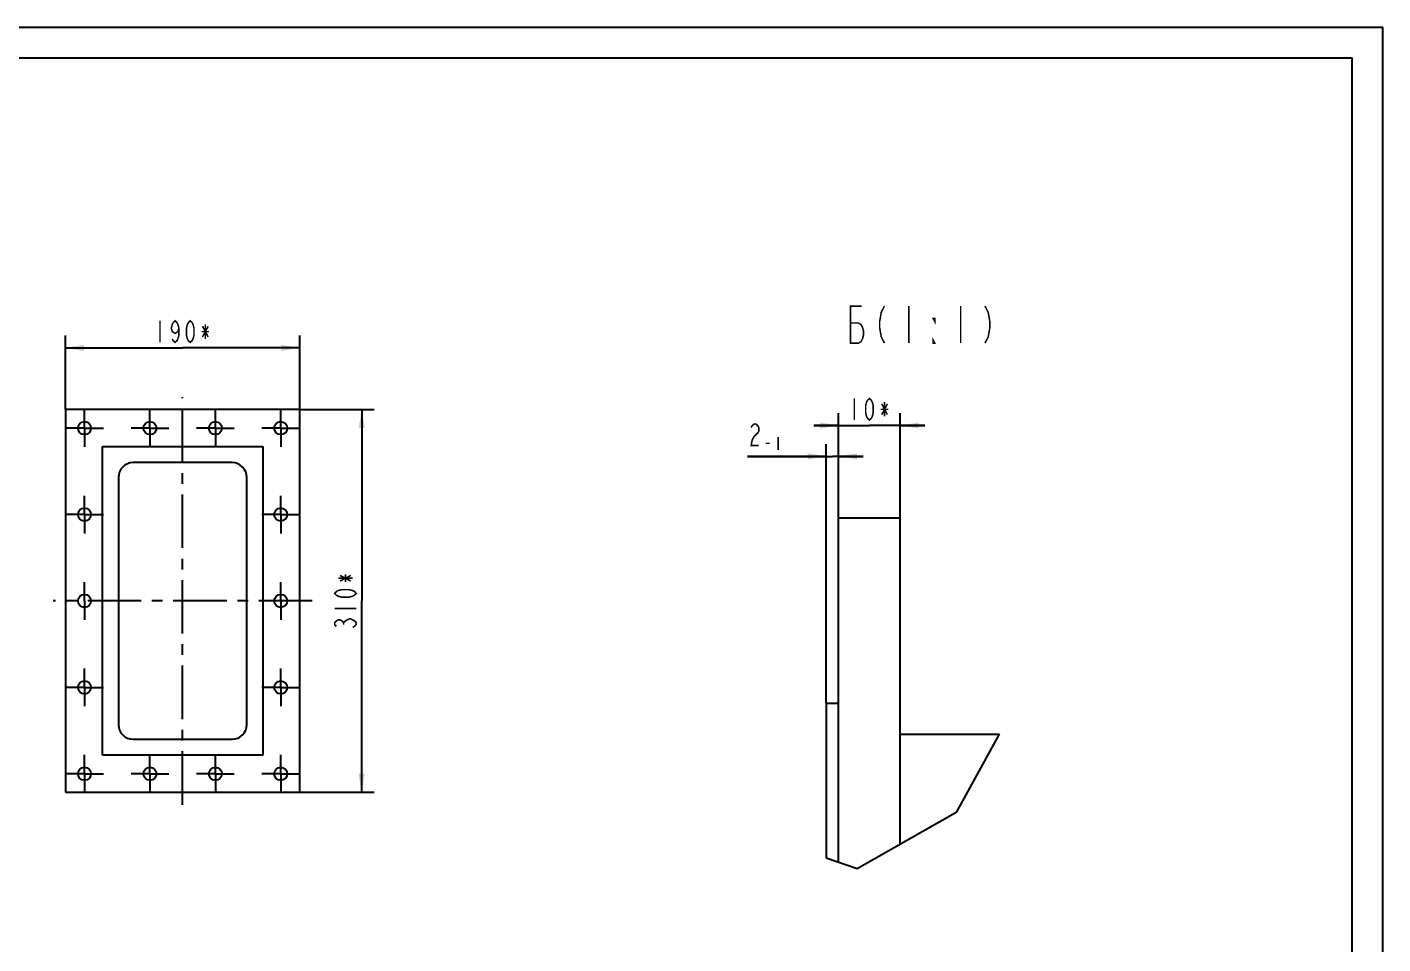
# Model space of a CAD drawing. Header units: millimetres. Extents: x 0 to 420, y 0 to 297.
# Drawn here: x 200.3 to 420, y 148.5 to 297 of the extents above; entities that cross this region are included whole.
import ezdxf

# ---------------------------------------------------------------- set-up
doc = ezdxf.new("R2010")
doc.units = ezdxf.units.MM
doc.header["$LTSCALE"] = 23.1
doc.linetypes.add('CENTER', pattern=[0.6, 0.375, -0.075, 0.075, -0.075])
doc.layers.get('0').update_dxf_attribs({"linetype": 'CONTINUOUS'})
doc.layers.add('ALL_AXIS', color=7, linetype='CONTINUOUS')
doc.layers.add('ALL_DIMENSIONS', color=7, linetype='CONTINUOUS')
doc.styles.get("Standard").update_dxf_attribs({"font": 'txt', "width": 0.7})
doc.dimstyles.new('DIMSTYLE_4', dxfattribs={"dimtxt": 3.5, "dimasz": 3, "dimexe": 0.18, "dimexo": 0.0625, "dimgap": 0.09, "dimtad": 1, "dimdec": 5, "dimlfac": 5, "dimdsep": 46, "dimtxsty": 'STANDARD', "dimblk": '_FILLED', "dimblk1": '_FILLED', "dimblk2": '_FILLED', "dimcen": 0.09, "dimadec": 0, "dimazin": 0, "dimtp": 0.5, "dimtm": 0.5, "dimtfac": 1, "dimtdec": 5, "dimtofl": 0, "dimtmove": 0, "dimatfit": 3, "dimldrblk": '_FILLED', "dimfxl": 1, "dimtolj": 1, "dimarcsym": 0})
doc.dimstyles.new('DIMSTYLE_6', dxfattribs={"dimtxt": 3.5, "dimasz": 3, "dimexe": 0.18, "dimexo": 0.0625, "dimgap": 0.09, "dimtad": 1, "dimdec": 5, "dimdsep": 46, "dimtxsty": 'STANDARD', "dimblk": '_FILLED', "dimblk1": '_FILLED', "dimblk2": '_FILLED', "dimcen": 0.09, "dimadec": 0, "dimazin": 0, "dimtol": 1, "dimtm": 1, "dimtfac": 0.6, "dimtdec": 5, "dimtofl": 0, "dimtmove": 0, "dimatfit": 3, "dimldrblk": '_FILLED', "dimfxl": 1, "dimtolj": 1, "dimarcsym": 0})
doc.dimstyles.new('DIMSTYLE_7', dxfattribs={"dimtxt": 3.5, "dimasz": 3, "dimexe": 0.18, "dimexo": 0.0625, "dimgap": 0.09, "dimtad": 1, "dimdec": 5, "dimdsep": 46, "dimtxsty": 'STANDARD', "dimblk": '_FILLED', "dimblk1": '_FILLED', "dimblk2": '_FILLED', "dimcen": 0.09, "dimadec": 0, "dimazin": 0, "dimtp": 0.2, "dimtm": 0.2, "dimtfac": 1, "dimtdec": 5, "dimtofl": 0, "dimtmove": 0, "dimatfit": 3, "dimldrblk": '_FILLED', "dimfxl": 1, "dimtolj": 1, "dimarcsym": 0})

# ---------------------------------------------------------------- blocks, each defined once
blk = doc.blocks.new('_FILLED')
at = {"color": 0, "linetype": 'ByBlock'}
blk.add_solid([(0, 0), (-1, 0.167), (-1, -0.167)], dxfattribs=at)
blk = doc.blocks.new('*D6')
at = {"layer": 'ALL_DIMENSIONS', "color": 2, "linetype": 'Continuous'}
for p, q in [((206.55, 235.05), (206.55, 247.05)), ((244.55, 235.05), (244.55, 247.05)), ((206.55, 245.05), (225.55, 245.05)), ((244.55, 245.05), (225.55, 245.05))]:
    blk.add_line(p, q, dxfattribs=at)
at = {"layer": 'ALL_DIMENSIONS', "color": 2, "linetype": 'Continuous', "xscale": 3, "yscale": 3, "zscale": 3, "rotation": 180}
blk.add_blockref('_FILLED', (206.55, 245.05), dxfattribs=at)
at = {"layer": 'ALL_DIMENSIONS', "color": 2, "linetype": 'Continuous', "xscale": 3, "yscale": 3, "zscale": 3}
blk.add_blockref('_FILLED', (244.55, 245.05), dxfattribs=at)
blk = doc.blocks.new('*D7')
at = {"layer": 'ALL_DIMENSIONS', "color": 2, "linetype": 'Continuous'}
for p, q in [((244.55, 235.05), (256.55, 235.05)), ((254.55, 235.05), (254.55, 204.05)), ((254.55, 173.05), (254.55, 204.05)), ((244.55, 173.05), (256.55, 173.05))]:
    blk.add_line(p, q, dxfattribs=at)
at = {"layer": 'ALL_DIMENSIONS', "color": 2, "linetype": 'Continuous', "xscale": 3, "yscale": 3, "zscale": 3}
for p, rotation in [((254.55, 235.05), 90), ((254.55, 173.05), 270)]:
    blk.add_blockref('_FILLED', p, dxfattribs=dict(at, rotation=rotation))
blk = doc.blocks.new('*D9')
at = {"layer": 'ALL_DIMENSIONS', "color": 2, "linetype": 'Continuous'}
for p, q in [((329.81, 187.47), (329.81, 229.47)), ((331.81, 217.47), (331.81, 229.47)), ((329.81, 227.47), (317.04, 227.47)), ((317.04, 227.47), (330.81, 227.47)), ((335.81, 227.47), (330.81, 227.47)), ((331.81, 227.47), (335.81, 227.47))]:
    blk.add_line(p, q, dxfattribs=at)
at = {"layer": 'ALL_DIMENSIONS', "color": 2, "linetype": 'Continuous', "xscale": 3, "yscale": 3, "zscale": 3}
blk.add_blockref('_FILLED', (329.81, 227.47), dxfattribs=at)
at = {"layer": 'ALL_DIMENSIONS', "color": 2, "linetype": 'Continuous', "xscale": 3, "yscale": 3, "zscale": 3, "rotation": 180}
blk.add_blockref('_FILLED', (331.81, 227.47), dxfattribs=at)
blk = doc.blocks.new('*D10')
at = {"layer": 'ALL_DIMENSIONS', "color": 2, "linetype": 'Continuous'}
for p, q in [((331.81, 217.47), (331.81, 234.47)), ((341.81, 217.47), (341.81, 234.47)), ((331.81, 232.47), (327.81, 232.47)), ((327.81, 232.47), (336.81, 232.47)), ((345.81, 232.47), (336.81, 232.47)), ((341.81, 232.47), (345.81, 232.47))]:
    blk.add_line(p, q, dxfattribs=at)
at = {"layer": 'ALL_DIMENSIONS', "color": 2, "linetype": 'Continuous', "xscale": 3, "yscale": 3, "zscale": 3}
blk.add_blockref('_FILLED', (331.81, 232.47), dxfattribs=at)
at = {"layer": 'ALL_DIMENSIONS', "color": 2, "linetype": 'Continuous', "xscale": 3, "yscale": 3, "zscale": 3, "rotation": 180}
blk.add_blockref('_FILLED', (341.81, 232.47), dxfattribs=at)

msp = doc.modelspace()

# ---------------------------------------------------------------- linework, layer by layer
at = {"color": 7, "linetype": 'Continuous'}
for p, q in [((0, 297), (420, 297)), ((420, 0), (420, 297)), ((20, 292), (415, 292)), ((415, 5), (415, 292)), ((206.5466142, 235.0489811), (206.5466142, 173.0489811)), ((244.5466142, 235.0489811), (206.5466142, 235.0489811)), ((244.5466142, 173.0489811), (244.5466142, 235.0489811)), ((212.5466142, 179.0489811), (212.5466142, 229.0489811)), ((212.5466142, 229.0489811), (238.5466142, 229.0489811)), ((238.5466142, 229.0489811), (238.5466142, 179.0489811)), ((233.5466142, 226.4489811), (217.5466142, 226.4489811)), ((215.1466142, 224.0489811), (215.1466142, 184.0489811)), ((235.9466142, 184.0489811), (235.9466142, 224.0489811)), ((331.8130471, 161.7603151), (331.8130471, 217.4715001)), ((341.8130471, 217.4715001), (331.8130471, 217.4715001)), ((341.8130471, 164.6808682), (341.8130471, 217.4715001)), ((329.8130471, 187.4715001), (329.8130471, 162.4626805)), ((329.8130471, 187.4715001), (331.8130471, 187.4715001)), ((341.8130471, 182.4715001), (357.8811263, 182.4715001)), ((350.9544847, 169.8794176), (357.8811263, 182.4715001)), ((217.5466142, 181.6489811), (233.5466142, 181.6489811)), ((238.5466142, 179.0489811), (212.5466142, 179.0489811)), ((206.5466142, 173.0489811), (244.5466142, 173.0489811)), ((334.820283, 160.7042257), (350.9544847, 169.8794176)), ((329.8130471, 162.4626805), (334.820283, 160.7042257))]:
    msp.add_line(p, q, dxfattribs=at)
at = {"color": 2, "linetype": 'Continuous', "const_width": 0.25}
for points in [[(333.7429614, 249.062981), (335.0554614, 249.062981), (335.4492114, 248.8129907), (335.7117114, 248.3129846), (335.8429614, 247.8129785), (335.8429614, 247.0629822), (335.7117114, 246.5629761), (335.4492114, 246.06297), (335.0554614, 245.8129797), (333.7429614, 245.8129797), (333.7429614, 251.8129761), (335.5804614, 251.8129761)], [(339.2554614, 251.8129761), (338.7304614, 250.8129895), (338.4679614, 249.3129712), (338.4679614, 248.3129846), (338.7304614, 246.8129919), (339.2554614, 245.8129797)], [(343.1929614, 251.8129761), (343.1929614, 245.8129797)], [(351.5929614, 251.8129761), (351.5929614, 245.8129797)], [(355.5304614, 251.8129761), (356.0554614, 250.8129895), (356.3179614, 249.3129712), (356.3179614, 248.3129846), (356.0554614, 246.8129919), (355.5304614, 245.8129797)], [(347.3929614, 249.8129773), (347.3929614, 249.3129712), (347.1304614, 249.8129773), (347.3929614, 249.8129773)], [(347.3929614, 245.8129797), (347.1304614, 245.8129797), (347.1304614, 246.3129858), (347.3929614, 245.8129797)]]:
    msp.add_lwpolyline(points, dxfattribs=at)
at = {"color": 7, "linetype": 'Continuous'}
for centre, start, end in [((217.5466142, 224.0489811), 90, 180), ((233.5466142, 224.0489811), 0, 90), ((217.5466142, 184.0489811), 180, 270), ((233.5466142, 184.0489811), 270, 360)]:
    msp.add_arc(centre, 2.4, start, end, dxfattribs=at)
at = {"layer": 'ALL_AXIS', "color": 7, "linetype": 'CENTER'}
for p, q in [((209.6466142, 232.0489811), (209.6466142, 235.0989811)), ((220.2466142, 232.0489811), (220.2466142, 235.0989811)), ((225.5466142, 171.0489811), (225.5466142, 237.0489811)), ((230.8466142, 232.0489811), (230.8466142, 235.0989811)), ((241.4466142, 232.0489811), (241.4466142, 235.0989811)), ((209.6466142, 232.0489811), (206.5966142, 232.0489811)), ((209.6466142, 232.0489811), (209.6466142, 228.9989811)), ((209.6466142, 232.0489811), (212.6966142, 232.0489811)), ((220.2466142, 232.0489811), (217.1966142, 232.0489811)), ((220.2466142, 232.0489811), (220.2466142, 228.9989811)), ((220.2466142, 232.0489811), (223.2966142, 232.0489811)), ((230.8466142, 232.0489811), (227.7966142, 232.0489811)), ((230.8466142, 232.0489811), (230.8466142, 228.9989811)), ((230.8466142, 232.0489811), (233.8966142, 232.0489811)), ((241.4466142, 232.0489811), (238.3966142, 232.0489811)), ((241.4466142, 232.0489811), (241.4466142, 228.9989811)), ((241.4466142, 232.0489811), (244.4966142, 232.0489811)), ((209.6466142, 218.0489811), (209.6466142, 221.0989811)), ((241.4466142, 218.0489811), (241.4466142, 221.0989811)), ((209.6466142, 218.0489811), (206.5966142, 218.0489811)), ((209.6466142, 218.0489811), (209.6466142, 214.9989811)), ((209.6466142, 218.0489811), (212.6966142, 218.0489811)), ((241.4466142, 218.0489811), (238.3966142, 218.0489811)), ((241.4466142, 218.0489811), (244.4966142, 218.0489811)), ((241.4466142, 218.0489811), (241.4466142, 214.9989811)), ((209.6466142, 204.0489811), (209.6466142, 207.0989811)), ((241.4466142, 204.0489811), (241.4466142, 207.0989811)), ((246.5466142, 204.0489811), (204.5466142, 204.0489811)), ((209.6466142, 204.0489811), (209.6466142, 200.9989811)), ((241.4466142, 204.0489811), (241.4466142, 200.9989811)), ((209.6466142, 190.0489811), (209.6466142, 193.0989811)), ((241.4466142, 190.0489811), (241.4466142, 193.0989811)), ((209.6466142, 190.0489811), (206.5966142, 190.0489811)), ((209.6466142, 190.0489811), (209.6466142, 186.9989811)), ((209.6466142, 190.0489811), (212.6966142, 190.0489811)), ((241.4466142, 190.0489811), (238.3966142, 190.0489811)), ((241.4466142, 190.0489811), (244.4966142, 190.0489811)), ((241.4466142, 190.0489811), (241.4466142, 186.9989811)), ((209.6466142, 176.0489811), (209.6466142, 179.0989811)), ((220.2466142, 176.0489811), (220.2466142, 179.0989811)), ((230.8466142, 176.0489811), (230.8466142, 179.0989811)), ((241.4466142, 176.0489811), (241.4466142, 179.0989811)), ((209.6466142, 176.0489811), (206.5966142, 176.0489811)), ((209.6466142, 176.0489811), (212.6966142, 176.0489811)), ((209.6466142, 176.0489811), (209.6466142, 172.9989811)), ((220.2466142, 176.0489811), (217.1966142, 176.0489811)), ((220.2466142, 176.0489811), (223.2966142, 176.0489811)), ((220.2466142, 176.0489811), (220.2466142, 172.9989811)), ((230.8466142, 176.0489811), (227.7966142, 176.0489811)), ((230.8466142, 176.0489811), (233.8966142, 176.0489811)), ((230.8466142, 176.0489811), (230.8466142, 172.9989811)), ((241.4466142, 176.0489811), (238.3966142, 176.0489811)), ((241.4466142, 176.0489811), (244.4966142, 176.0489811)), ((241.4466142, 176.0489811), (241.4466142, 172.9989811))]:
    msp.add_line(p, q, dxfattribs=at)
at = {"layer": 'ALL_AXIS', "color": 7, "linetype": 'Continuous'}
for centre in [(209.6466142, 232.0489811), (220.2466142, 232.0489811), (230.8466142, 232.0489811), (241.4466142, 232.0489811), (209.6466142, 218.0489811), (241.4466142, 218.0489811), (209.6466142, 204.0489811), (241.4466142, 204.0489811), (209.6466142, 190.0489811), (241.4466142, 190.0489811), (209.6466142, 176.0489811), (220.2466142, 176.0489811), (230.8466142, 176.0489811), (241.4466142, 176.0489811)]:
    msp.add_circle(centre, 1.05, dxfattribs=at)
at = {"layer": 'ALL_DIMENSIONS', "color": 2, "linetype": 'Continuous', "const_width": 0.25}
for points in [[(221.8716138, 249.4239697), (221.8716138, 245.9239783)], [(224.9341223, 248.2573059), (224.7809802, 247.6739868), (224.3216052, 247.3823145), (223.8622302, 247.6739868), (223.7091138, 248.2573059), (223.8622302, 248.8406506), (224.0153723, 249.132323), (224.3216052, 249.4239697), (224.6278638, 249.132323), (224.7809802, 248.8406506), (224.9341223, 248.2573059), (224.9341223, 247.0906421), (224.7809802, 246.507323), (224.6278638, 246.2156506), (224.3216052, 245.9239783), (224.0153723, 246.2156506), (223.8622302, 246.507323)], [(226.7716223, 245.9239783), (226.4653638, 246.2156506), (226.3122473, 246.507323), (226.1591052, 247.0906421), (226.1591052, 248.2573059), (226.3122473, 248.8406506), (226.4653638, 249.132323), (226.7716223, 249.4239697), (227.0778552, 249.132323), (227.2309973, 248.8406506), (227.3841138, 248.2573059), (227.3841138, 247.0906421), (227.2309973, 246.507323), (227.0778552, 246.2156506), (226.7716223, 245.9239783)], [(228.7622388, 246.7989697), (229.6809888, 248.5489783)], [(228.7622388, 248.5489783), (229.6809888, 246.7989697)], [(229.2216138, 248.8406506), (229.2216138, 246.507323)], [(228.6091223, 247.6739868), (229.8341052, 247.6739868)], [(334.3630408, 236.8465027), (334.3630408, 233.3465112)], [(336.8130579, 233.3465112), (336.5067993, 233.638158), (336.3536829, 233.9298303), (336.2005408, 234.513175), (336.2005408, 235.6798389), (336.3536829, 236.263158), (336.5067993, 236.5548303), (336.8130579, 236.8465027), (337.1192908, 236.5548303), (337.2724329, 236.263158), (337.4255493, 235.6798389), (337.4255493, 234.513175), (337.2724329, 233.9298303), (337.1192908, 233.638158), (336.8130579, 233.3465112)], [(338.6505579, 235.0964941), (339.8755408, 235.0964941)], [(338.8036743, 234.2215027), (339.7224243, 235.9715112)], [(338.8036743, 235.9715112), (339.7224243, 234.2215027)], [(339.2630493, 236.263158), (339.2630493, 233.9298303)], [(317.6546338, 232.1381653), (317.8077502, 232.4298376), (318.1140088, 232.72151), (318.4202673, 232.72151), (318.7265002, 232.4298376), (318.8796423, 232.1381653), (318.8796423, 231.5548462), (318.7265002, 231.2631738), (318.1140088, 230.6798291)], [(318.1140088, 230.6798291), (317.8077502, 230.09651), (317.6546338, 229.2214929), (318.8796423, 229.2214929)], [(322.0121338, 230.62151), (322.0121338, 228.52151)], [(320.0171338, 229.57151), (320.6471338, 229.57151)], [(250.7549451, 207.7239734), (253.0882727, 207.7239734)], [(251.0466174, 207.2645984), (252.796626, 208.1833484)], [(252.796626, 207.2645984), (251.0466174, 208.1833484)], [(251.9216089, 207.1114819), (251.9216089, 208.3364905)], [(253.6716174, 205.2739819), (253.3799451, 204.9677234), (253.0882727, 204.8146069), (252.5049536, 204.6614905), (251.3382898, 204.6614905), (250.7549451, 204.8146069), (250.4632727, 204.9677234), (250.171626, 205.2739819), (250.4632727, 205.5802405), (250.7549451, 205.7333569), (251.3382898, 205.8864734), (252.5049536, 205.8864734), (253.0882727, 205.7333569), (253.3799451, 205.5802405), (253.6716174, 205.2739819)], [(250.171626, 202.8239905), (253.6716174, 202.8239905)], [(250.4632727, 199.9145984), (250.171626, 200.2208569), (250.171626, 200.5271155), (250.4632727, 200.8333484), (250.7549451, 200.9864905), (251.0466174, 200.9864905), (251.3382898, 200.8333484), (251.6299365, 200.5271155), (251.9216089, 200.8333484), (252.5049536, 201.1396069)], [(251.6299365, 200.2208569), (251.6299365, 200.5271155)], [(252.5049536, 201.1396069), (252.796626, 201.1396069)], [(252.796626, 201.1396069), (253.3799451, 200.8333484), (253.6716174, 200.5271155), (253.6716174, 200.2208569), (253.3799451, 199.9145984), (253.0882727, 199.7614819)]]:
    msp.add_lwpolyline(points, dxfattribs=at)

# ---------------------------------------------------------------- dimensions: what is measured, and where the dimension line sits
at = {"layer": 'ALL_DIMENSIONS', "color": 2, "linetype": 'Continuous'}
for base, p1, p2, dimstyle, picture, middle in [((244.5466142, 245.0489811), (206.5466142, 235.0489811), (244.5466142, 235.0489811), 'DIMSTYLE_4', '*D6', (220.6466142, 245.9239811)), ((341.8130471, 232.4715001), (331.8130471, 217.4715001), (341.8130471, 217.4715001), 'DIMSTYLE_7', '*D10', (333.1380471, 233.3465001))]:
    dim = msp.add_linear_dim(base=base, p1=p1, p2=p2, text='<>*', dimstyle=dimstyle, dxfattribs=at)
    dim.commit()
    dim.dimension.update_dxf_attribs({"geometry": picture, "text_midpoint": middle, "dimtype": 160})
dim = msp.add_linear_dim(base=(254.5466142, 173.0489811), p1=(244.5466142, 235.0489811), p2=(244.5466142, 173.0489811), angle=270, text='<>*', dimstyle='DIMSTYLE_4', dxfattribs=at)
dim.commit()
dim.dimension.update_dxf_attribs({"geometry": '*D7', "text_midpoint": (253.6716142, 199.1489811), "dimtype": 160})
dim = msp.add_linear_dim(base=(331.8130471, 227.4715001), p1=(329.8130471, 187.4715001), p2=(331.8130471, 217.4715001), dimstyle='DIMSTYLE_6', dxfattribs=at)
dim.commit()
dim.dimension.update_dxf_attribs({"geometry": '*D9', "text_midpoint": (317.0421315, 229.2215001), "dimtype": 160})

doc.saveas('drawing.dxf')
